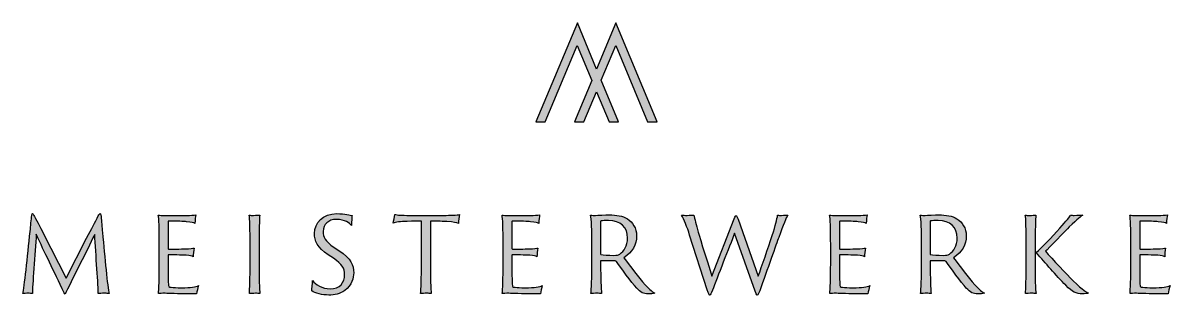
# Model space of a CAD drawing. Extents: x 153 to 607, y 402 to 510.
import ezdxf

# ---------------------------------------------------------------- set-up
doc = ezdxf.new("R2010")
doc.units = 0
doc.header["$MEASUREMENT"] = 0
doc.layers.add('EBENE_1', color=7, linetype='CONTINUOUS')

# ---------------------------------------------------------------- blocks, each defined once
blk = doc.blocks.new('BLOCK_2')
at = {"layer": 'EBENE_1'}
h = blk.add_hatch(color=7, dxfattribs=at)
h.dxf.hatch_style = 2
h.paths.add_polyline_path([(381.67, 487.33), (387.4, 501.02), (399.98, 470.88), (403.78, 470.88), (387.47, 510), (379.8, 491.76), (372.2, 510), (355.75, 470.88), (359.48, 470.88), (372.13, 501.02), (377.86, 487.19), (371.02, 470.88), (374.75, 470.88), (379.73, 482.77), (384.71, 470.88), (388.51, 470.88)])
h = blk.add_hatch(color=7, dxfattribs=at)
h.dxf.hatch_style = 2
edge = h.paths.add_edge_path()
edge.add_spline(control_points=[(153, 402.94), (153.41, 403.02), (154.19, 403.06), (155.18, 403.06), (155.55, 403.06), (156.29, 403.06), (156.74, 402.98), (156.74, 405.53), (157.81, 419.09), (158.26, 426.41), (161.55, 419.18), (165.17, 412.02), (169.28, 403.27), (169.57, 402.61), (169.69, 402.61), (170.02, 403.35), (173.47, 410.63), (177.87, 419.09), (181.36, 426.33), (181.81, 418.64), (182.8, 405.53), (182.76, 402.94), (183.29, 403.02), (184.24, 403.06), (185.27, 403.06), (186.13, 403.06), (186.71, 403.06), (187.03, 402.98), (186.46, 405.37), (185.35, 417.37), (184.44, 427.07), (184.24, 429.29), (184.03, 431.47), (183.87, 433.44), (183.75, 434.43), (183.66, 434.59), (183.5, 434.59), (183.38, 434.59), (183.17, 434.43), (182.76, 433.69), (181.48, 431.14), (180.29, 428.71), (178.11, 424.89), (178.11, 424.89), (170.1, 409.02), (170.1, 409.02), (170.1, 409.02), (161.02, 426.9), (161.02, 426.9), (159.91, 428.92), (157.89, 432.91), (157.32, 433.89), (157.07, 434.26), (156.95, 434.59), (156.78, 434.59), (156.66, 434.59), (156.58, 434.47), (156.49, 433.97), (156.29, 432), (156.08, 429.86), (155.84, 427.52), (154.85, 417.7), (153.45, 405.12), (153, 402.94), (153, 402.94), (153, 402.94), (153, 402.94)], knot_values=[0, 0, 0, 0, 1, 1, 1, 2, 2, 2, 3, 3, 3, 4, 4, 4, 5, 5, 5, 6, 6, 6, 7, 7, 7, 8, 8, 8, 9, 9, 9, 10, 10, 10, 11, 11, 11, 12, 12, 12, 13, 13, 13, 14, 14, 14, 15, 15, 15, 16, 16, 16, 17, 17, 17, 18, 18, 18, 19, 19, 19, 20, 20, 20, 21, 21, 21, 22, 22, 22, 22], degree=3, periodic=1)
edge = h.paths.add_edge_path()
edge.add_spline(control_points=[(206.92, 414.86), (206.92, 409.07), (206.71, 404.42), (206.59, 402.98), (207.04, 403.02), (207.99, 403.06), (209.18, 403.06), (210.74, 403.06), (213.82, 402.82), (219.54, 402.82), (221.1, 402.82), (221.47, 402.86), (221.63, 402.9), (221.8, 403.72), (222.13, 405.2), (222.42, 406.11), (221.26, 405.53), (219.5, 405.24), (215.59, 405.24), (213.82, 405.24), (212.59, 405.37), (211.65, 405.45), (211.28, 405.49), (210.82, 405.57), (210.7, 405.69), (210.5, 405.9), (210.41, 407.05), (210.41, 415.15), (210.41, 415.15), (210.41, 418.11), (210.41, 418.11), (210.41, 418.19), (210.5, 418.27), (210.58, 418.27), (211.32, 418.27), (216.13, 418.19), (217.52, 418.11), (219.09, 417.98), (219.74, 417.82), (220.32, 417.53), (220.28, 418.35), (220.44, 420), (220.65, 420.94), (220.24, 420.82), (219.25, 420.7), (217.11, 420.61), (215.96, 420.57), (211.11, 420.57), (210.58, 420.57), (210.5, 420.57), (210.41, 420.66), (210.41, 420.78), (210.41, 420.78), (210.41, 431.42), (210.41, 431.42), (210.41, 431.55), (210.54, 431.59), (210.58, 431.59), (214.11, 431.59), (216.5, 431.51), (217.73, 431.38), (219.7, 431.22), (220.52, 431.01), (221.02, 430.73), (221.02, 432.08), (221.22, 433.48), (221.35, 434.1), (220.61, 433.93), (218.92, 433.89), (218.06, 433.89), (218.06, 433.89), (208.93, 433.89), (208.93, 433.89), (208.11, 433.89), (207, 433.89), (206.51, 433.97), (206.75, 432.82), (206.92, 428.75), (206.92, 422.1), (206.92, 422.1), (206.92, 414.86), (206.92, 414.86), (206.92, 414.86), (206.92, 414.86), (206.92, 414.86)], knot_values=[0, 0, 0, 0, 1, 1, 1, 2, 2, 2, 3, 3, 3, 4, 4, 4, 5, 5, 5, 6, 6, 6, 7, 7, 7, 8, 8, 8, 9, 9, 9, 10, 10, 10, 11, 11, 11, 12, 12, 12, 13, 13, 13, 14, 14, 14, 15, 15, 15, 16, 16, 16, 17, 17, 17, 18, 18, 18, 19, 19, 19, 20, 20, 20, 21, 21, 21, 22, 22, 22, 23, 23, 23, 24, 24, 24, 25, 25, 25, 26, 26, 26, 27, 27, 27, 28, 28, 28, 28], degree=3, periodic=1)
edge = h.paths.add_edge_path()
edge.add_spline(control_points=[(242.8, 414.86), (242.8, 409.52), (242.67, 404.34), (242.51, 402.94), (242.88, 402.98), (244.07, 403.06), (244.89, 403.06), (245.55, 403.06), (246.33, 403.02), (246.7, 402.98), (246.46, 404.17), (246.33, 409.64), (246.33, 414.86), (246.33, 414.86), (246.33, 422.1), (246.33, 422.1), (246.33, 427.93), (246.5, 432.49), (246.62, 434.01), (246.33, 433.97), (245.3, 433.89), (244.15, 433.89), (243.66, 433.89), (242.8, 433.89), (242.43, 433.93), (242.72, 432.91), (242.8, 427.97), (242.8, 422.14), (242.8, 422.14), (242.8, 414.86), (242.8, 414.86), (242.8, 414.86), (242.8, 414.86), (242.8, 414.86)], knot_values=[0, 0, 0, 0, 1, 1, 1, 2, 2, 2, 3, 3, 3, 4, 4, 4, 5, 5, 5, 6, 6, 6, 7, 7, 7, 8, 8, 8, 9, 9, 9, 10, 10, 10, 11, 11, 11, 11], degree=3, periodic=1)
edge = h.paths.add_edge_path()
edge.add_spline(control_points=[(267.17, 404.05), (268.48, 403.1), (271.36, 402.36), (273.99, 402.36), (276.09, 402.36), (278.39, 402.9), (280.2, 404.13), (283.08, 406.15), (283.77, 409.35), (283.77, 411.12), (283.77, 414.2), (282.83, 416.71), (277.94, 419.96), (277.94, 419.96), (276.05, 421.23), (276.05, 421.23), (272.22, 423.78), (271.69, 425.3), (271.69, 427.56), (271.69, 430.32), (273.83, 432.29), (276.91, 432.29), (280.28, 432.29), (282.09, 430.85), (282.87, 429.91), (282.87, 431.3), (283.08, 433.44), (283.2, 433.85), (282.91, 433.89), (282.13, 434.01), (281.1, 434.18), (280.12, 434.38), (278.76, 434.59), (277.16, 434.59), (271.52, 434.59), (268.28, 431.01), (268.28, 426.74), (268.28, 423.86), (269.39, 421.19), (273.7, 418.31), (273.7, 418.31), (275.72, 416.96), (275.72, 416.96), (279.25, 414.57), (280.16, 412.93), (280.16, 410.38), (280.16, 407.3), (278.35, 404.83), (274.44, 404.83), (271.24, 404.83), (268.61, 406.52), (267.5, 408.08), (267.54, 406.93), (267.29, 404.63), (267.17, 404.05), (267.17, 404.05), (267.17, 404.05), (267.17, 404.05)], knot_values=[0, 0, 0, 0, 1, 1, 1, 2, 2, 2, 3, 3, 3, 4, 4, 4, 5, 5, 5, 6, 6, 6, 7, 7, 7, 8, 8, 8, 9, 9, 9, 10, 10, 10, 11, 11, 11, 12, 12, 12, 13, 13, 13, 14, 14, 14, 15, 15, 15, 16, 16, 16, 17, 17, 17, 18, 18, 18, 19, 19, 19, 19], degree=3, periodic=1)
edge = h.paths.add_edge_path()
edge.add_spline(control_points=[(299.37, 430.85), (300.44, 431.22), (302.17, 431.38), (304.88, 431.51), (307.59, 431.59), (308.66, 431.59), (310.55, 431.59), (310.55, 431.59), (310.55, 414.86), (310.55, 414.86), (310.55, 409.52), (310.43, 404.34), (310.22, 402.94), (310.92, 403.02), (311.79, 403.06), (312.73, 403.06), (313.35, 403.06), (314.01, 403.06), (314.42, 402.98), (314.25, 404.46), (314.09, 409.64), (314.09, 414.86), (314.09, 414.86), (314.09, 431.59), (314.09, 431.59), (317.21, 431.59), (319.14, 431.51), (320.62, 431.42), (323.34, 431.26), (324.49, 431.05), (325.14, 430.64), (325.18, 431.88), (325.35, 433.32), (325.55, 434.22), (324.82, 434.01), (321.81, 433.89), (319.43, 433.89), (319.43, 433.89), (306.07, 433.89), (306.07, 433.89), (302.54, 433.89), (301.02, 434.01), (300.03, 434.26), (299.95, 433.4), (299.58, 431.51), (299.37, 430.85), (299.37, 430.85), (299.37, 430.85), (299.37, 430.85)], knot_values=[0, 0, 0, 0, 1, 1, 1, 2, 2, 2, 3, 3, 3, 4, 4, 4, 5, 5, 5, 6, 6, 6, 7, 7, 7, 8, 8, 8, 9, 9, 9, 10, 10, 10, 11, 11, 11, 12, 12, 12, 13, 13, 13, 14, 14, 14, 15, 15, 15, 16, 16, 16, 16], degree=3, periodic=1)
edge = h.paths.add_edge_path()
edge.add_spline(control_points=[(342.84, 414.86), (342.84, 409.07), (342.64, 404.42), (342.51, 402.98), (342.96, 403.02), (343.91, 403.06), (345.1, 403.06), (346.67, 403.06), (349.75, 402.82), (355.46, 402.82), (357.02, 402.82), (357.39, 402.86), (357.56, 402.9), (357.72, 403.72), (358.05, 405.2), (358.34, 406.11), (357.19, 405.53), (355.42, 405.24), (351.52, 405.24), (349.75, 405.24), (348.51, 405.37), (347.57, 405.45), (347.2, 405.49), (346.75, 405.57), (346.62, 405.69), (346.42, 405.9), (346.34, 407.05), (346.34, 415.15), (346.34, 415.15), (346.34, 418.11), (346.34, 418.11), (346.34, 418.19), (346.42, 418.27), (346.5, 418.27), (347.24, 418.27), (352.05, 418.19), (353.45, 418.11), (355.01, 417.98), (355.67, 417.82), (356.24, 417.53), (356.2, 418.35), (356.37, 420), (356.57, 420.94), (356.16, 420.82), (355.17, 420.7), (353.04, 420.61), (351.89, 420.57), (347.04, 420.57), (346.5, 420.57), (346.42, 420.57), (346.34, 420.66), (346.34, 420.78), (346.34, 420.78), (346.34, 431.42), (346.34, 431.42), (346.34, 431.55), (346.46, 431.59), (346.5, 431.59), (350.04, 431.59), (352.42, 431.51), (353.65, 431.38), (355.63, 431.22), (356.45, 431.01), (356.94, 430.73), (356.94, 432.08), (357.15, 433.48), (357.27, 434.1), (356.53, 433.93), (354.84, 433.89), (353.98, 433.89), (353.98, 433.89), (344.86, 433.89), (344.86, 433.89), (344.03, 433.89), (342.92, 433.89), (342.43, 433.97), (342.68, 432.82), (342.84, 428.75), (342.84, 422.1), (342.84, 422.1), (342.84, 414.86), (342.84, 414.86), (342.84, 414.86), (342.84, 414.86), (342.84, 414.86)], knot_values=[0, 0, 0, 0, 1, 1, 1, 2, 2, 2, 3, 3, 3, 4, 4, 4, 5, 5, 5, 6, 6, 6, 7, 7, 7, 8, 8, 8, 9, 9, 9, 10, 10, 10, 11, 11, 11, 12, 12, 12, 13, 13, 13, 14, 14, 14, 15, 15, 15, 16, 16, 16, 17, 17, 17, 18, 18, 18, 19, 19, 19, 20, 20, 20, 21, 21, 21, 22, 22, 22, 23, 23, 23, 24, 24, 24, 25, 25, 25, 26, 26, 26, 27, 27, 27, 28, 28, 28, 28], degree=3, periodic=1)
edge = h.paths.add_edge_path()
edge.add_spline(control_points=[(377.94, 414.86), (377.94, 409.52), (377.78, 404.34), (377.53, 402.94), (377.98, 403.02), (379.21, 403.06), (379.95, 403.06), (380.65, 403.06), (381.39, 403.06), (381.76, 402.98), (381.56, 404.79), (381.39, 409.23), (381.39, 414.41), (381.39, 414.41), (381.39, 415.68), (381.39, 415.68), (381.39, 415.85), (381.39, 415.93), (381.52, 415.93), (383.32, 415.89), (386.28, 415.85), (387.15, 415.89), (387.35, 415.89), (387.52, 415.81), (387.68, 415.6), (389.57, 413.05), (393.4, 407.38), (395.65, 405.12), (397.34, 403.35), (398.33, 402.82), (400.18, 402.82), (401.16, 402.82), (402.31, 402.86), (402.85, 403.06), (402.07, 403.39), (400.79, 404.46), (399.07, 406.39), (396.23, 409.43), (393.23, 413.59), (390.6, 417.08), (393.93, 419.38), (395.61, 422.26), (395.61, 425.83), (395.61, 428.79), (394.09, 431.22), (391.96, 432.58), (390.19, 433.69), (387.56, 434.06), (384.76, 434.06), (383.32, 434.06), (380.16, 433.89), (379.34, 433.89), (378.72, 433.89), (378.19, 433.89), (377.45, 433.97), (377.86, 432.62), (377.94, 427.97), (377.94, 422.1), (377.94, 422.1), (377.94, 414.86), (377.94, 414.86), (377.94, 414.86), (377.94, 414.86), (377.94, 414.86)], knot_values=[0, 0, 0, 0, 1, 1, 1, 2, 2, 2, 3, 3, 3, 4, 4, 4, 5, 5, 5, 6, 6, 6, 7, 7, 7, 8, 8, 8, 9, 9, 9, 10, 10, 10, 11, 11, 11, 12, 12, 12, 13, 13, 13, 14, 14, 14, 15, 15, 15, 16, 16, 16, 17, 17, 17, 18, 18, 18, 19, 19, 19, 20, 20, 20, 21, 21, 21, 21], degree=3, periodic=1)
edge = h.paths.add_edge_path()
edge.add_spline(control_points=[(381.39, 431.42), (381.39, 431.59), (381.39, 431.67), (381.56, 431.71), (382.13, 431.84), (383.28, 431.88), (384.56, 431.88), (389.28, 431.88), (392.08, 429.21), (392.08, 424.85), (392.08, 421.89), (390.6, 419.75), (388.96, 418.56), (388.42, 418.19), (387.76, 418.07), (386.57, 418.07), (384.39, 418.07), (382.34, 418.19), (381.52, 418.35), (381.43, 418.4), (381.39, 418.48), (381.39, 418.72), (381.39, 418.72), (381.39, 431.42), (381.39, 431.42), (381.39, 431.42), (381.39, 431.42), (381.39, 431.42)], knot_values=[0, 0, 0, 0, 1, 1, 1, 2, 2, 2, 3, 3, 3, 4, 4, 4, 5, 5, 5, 6, 6, 6, 7, 7, 7, 8, 8, 8, 9, 9, 9, 9], degree=3, periodic=1)
edge = h.paths.add_edge_path()
edge.add_spline(control_points=[(413.42, 433.97), (414.37, 432.45), (415.6, 429.16), (416.59, 426.12), (416.59, 426.12), (423.54, 404.42), (423.54, 404.42), (424.07, 402.86), (424.23, 402.36), (424.48, 402.36), (424.77, 402.36), (425.02, 402.98), (425.59, 404.26), (427.48, 409.07), (432.25, 421.6), (434.39, 426.82), (434.39, 426.82), (442.44, 403.89), (442.44, 403.89), (442.81, 403.02), (443.1, 402.36), (443.35, 402.36), (443.55, 402.36), (443.8, 402.82), (444.29, 404.09), (447.21, 412.23), (450.95, 422.83), (451.81, 425.18), (453.62, 430.36), (454.77, 432.82), (455.35, 434.01), (454.82, 433.97), (453.99, 433.89), (452.88, 433.89), (452.43, 433.89), (451.77, 433.89), (451.36, 433.97), (451.16, 432.37), (450.54, 429.99), (449.23, 425.88), (447.66, 420.9), (445.07, 413.83), (443.72, 409.85), (443.72, 409.85), (435.74, 432.41), (435.74, 432.41), (435.41, 433.19), (435.13, 433.81), (434.96, 433.81), (434.8, 433.81), (434.67, 433.52), (434.22, 432.58), (434.22, 432.58), (425.39, 409.8), (425.39, 409.8), (424.52, 412.44), (420.58, 425.1), (420, 427.27), (419.18, 430.11), (418.52, 432.66), (418.27, 434.01), (417.86, 433.97), (416.75, 433.89), (415.64, 433.89), (414.74, 433.89), (413.88, 433.93), (413.42, 433.97), (413.42, 433.97), (413.42, 433.97), (413.42, 433.97)], knot_values=[0, 0, 0, 0, 1, 1, 1, 2, 2, 2, 3, 3, 3, 4, 4, 4, 5, 5, 5, 6, 6, 6, 7, 7, 7, 8, 8, 8, 9, 9, 9, 10, 10, 10, 11, 11, 11, 12, 12, 12, 13, 13, 13, 14, 14, 14, 15, 15, 15, 16, 16, 16, 17, 17, 17, 18, 18, 18, 19, 19, 19, 20, 20, 20, 21, 21, 21, 22, 22, 22, 23, 23, 23, 23], degree=3, periodic=1)
edge = h.paths.add_edge_path()
edge.add_spline(control_points=[(472.35, 414.86), (472.35, 409.07), (472.14, 404.42), (472.02, 402.98), (472.47, 403.02), (473.41, 403.06), (474.6, 403.06), (476.17, 403.06), (479.25, 402.82), (484.96, 402.82), (486.53, 402.82), (486.9, 402.86), (487.06, 402.9), (487.22, 403.72), (487.55, 405.2), (487.84, 406.11), (486.69, 405.53), (484.92, 405.24), (481.02, 405.24), (479.25, 405.24), (478.02, 405.37), (477.07, 405.45), (476.7, 405.49), (476.25, 405.57), (476.13, 405.69), (475.92, 405.9), (475.84, 407.05), (475.84, 415.15), (475.84, 415.15), (475.84, 418.11), (475.84, 418.11), (475.84, 418.19), (475.92, 418.27), (476, 418.27), (476.74, 418.27), (481.55, 418.19), (482.95, 418.11), (484.51, 417.98), (485.17, 417.82), (485.74, 417.53), (485.7, 418.35), (485.87, 420), (486.07, 420.94), (485.66, 420.82), (484.68, 420.7), (482.54, 420.61), (481.39, 420.57), (476.54, 420.57), (476, 420.57), (475.92, 420.57), (475.84, 420.66), (475.84, 420.78), (475.84, 420.78), (475.84, 431.42), (475.84, 431.42), (475.84, 431.55), (475.96, 431.59), (476, 431.59), (479.54, 431.59), (481.92, 431.51), (483.16, 431.38), (485.13, 431.22), (485.95, 431.01), (486.44, 430.73), (486.44, 432.08), (486.65, 433.48), (486.77, 434.1), (486.03, 433.93), (484.35, 433.89), (483.48, 433.89), (483.48, 433.89), (474.36, 433.89), (474.36, 433.89), (473.54, 433.89), (472.43, 433.89), (471.93, 433.97), (472.18, 432.82), (472.35, 428.75), (472.35, 422.1), (472.35, 422.1), (472.35, 414.86), (472.35, 414.86), (472.35, 414.86), (472.35, 414.86), (472.35, 414.86)], knot_values=[0, 0, 0, 0, 1, 1, 1, 2, 2, 2, 3, 3, 3, 4, 4, 4, 5, 5, 5, 6, 6, 6, 7, 7, 7, 8, 8, 8, 9, 9, 9, 10, 10, 10, 11, 11, 11, 12, 12, 12, 13, 13, 13, 14, 14, 14, 15, 15, 15, 16, 16, 16, 17, 17, 17, 18, 18, 18, 19, 19, 19, 20, 20, 20, 21, 21, 21, 22, 22, 22, 23, 23, 23, 24, 24, 24, 25, 25, 25, 26, 26, 26, 27, 27, 27, 28, 28, 28, 28], degree=3, periodic=1)
edge = h.paths.add_edge_path()
edge.add_spline(control_points=[(508.27, 414.86), (508.27, 409.52), (508.1, 404.34), (507.85, 402.94), (508.31, 403.02), (509.54, 403.06), (510.28, 403.06), (510.98, 403.06), (511.72, 403.06), (512.09, 402.98), (511.88, 404.79), (511.72, 409.23), (511.72, 414.41), (511.72, 414.41), (511.72, 415.68), (511.72, 415.68), (511.72, 415.85), (511.72, 415.93), (511.84, 415.93), (513.65, 415.89), (516.61, 415.85), (517.47, 415.89), (517.68, 415.89), (517.84, 415.81), (518.01, 415.6), (519.9, 413.05), (523.72, 407.38), (525.98, 405.12), (527.66, 403.35), (528.65, 402.82), (530.5, 402.82), (531.49, 402.82), (532.64, 402.86), (533.17, 403.06), (532.39, 403.39), (531.12, 404.46), (529.39, 406.39), (526.56, 409.43), (523.55, 413.59), (520.92, 417.08), (524.25, 419.38), (525.94, 422.26), (525.94, 425.83), (525.94, 428.79), (524.42, 431.22), (522.28, 432.58), (520.51, 433.69), (517.88, 434.06), (515.09, 434.06), (513.65, 434.06), (510.48, 433.89), (509.66, 433.89), (509.05, 433.89), (508.51, 433.89), (507.77, 433.97), (508.18, 432.62), (508.27, 427.97), (508.27, 422.1), (508.27, 422.1), (508.27, 414.86), (508.27, 414.86), (508.27, 414.86), (508.27, 414.86), (508.27, 414.86)], knot_values=[0, 0, 0, 0, 1, 1, 1, 2, 2, 2, 3, 3, 3, 4, 4, 4, 5, 5, 5, 6, 6, 6, 7, 7, 7, 8, 8, 8, 9, 9, 9, 10, 10, 10, 11, 11, 11, 12, 12, 12, 13, 13, 13, 14, 14, 14, 15, 15, 15, 16, 16, 16, 17, 17, 17, 18, 18, 18, 19, 19, 19, 20, 20, 20, 21, 21, 21, 21], degree=3, periodic=1)
edge = h.paths.add_edge_path()
edge.add_spline(control_points=[(511.72, 431.42), (511.72, 431.59), (511.72, 431.67), (511.88, 431.71), (512.46, 431.84), (513.61, 431.88), (514.88, 431.88), (519.61, 431.88), (522.4, 429.21), (522.4, 424.85), (522.4, 421.89), (520.92, 419.75), (519.28, 418.56), (518.75, 418.19), (518.09, 418.07), (516.9, 418.07), (514.72, 418.07), (512.66, 418.19), (511.84, 418.35), (511.76, 418.4), (511.72, 418.48), (511.72, 418.72), (511.72, 418.72), (511.72, 431.42), (511.72, 431.42), (511.72, 431.42), (511.72, 431.42), (511.72, 431.42)], knot_values=[0, 0, 0, 0, 1, 1, 1, 2, 2, 2, 3, 3, 3, 4, 4, 4, 5, 5, 5, 6, 6, 6, 7, 7, 7, 8, 8, 8, 9, 9, 9, 9], degree=3, periodic=1)
edge = h.paths.add_edge_path()
edge.add_spline(control_points=[(565.34, 406.23), (567.93, 403.43), (569.45, 402.86), (571.95, 402.86), (572.69, 402.86), (574.05, 402.98), (574.34, 403.19), (573.6, 403.43), (572.2, 404.17), (568.26, 408.04), (565.83, 410.46), (559.83, 416.67), (557.28, 419.67), (558.14, 420.66), (565.46, 427.97), (566.69, 429.29), (569.98, 432.49), (571.46, 433.52), (572.08, 434.01), (571.42, 433.97), (570.15, 433.89), (568.67, 433.89), (568.05, 433.89), (567.64, 433.93), (567.23, 433.97), (567.02, 433.52), (565.5, 431.59), (562.95, 428.84), (559.75, 425.18), (555.47, 420.86), (553.74, 419.34), (553.66, 419.26), (553.66, 419.09), (553.7, 419.01), (557.32, 414.98), (561.31, 410.26), (565.34, 406.23), (565.34, 406.23), (565.34, 406.23), (565.34, 406.23)], knot_values=[0, 0, 0, 0, 1, 1, 1, 2, 2, 2, 3, 3, 3, 4, 4, 4, 5, 5, 5, 6, 6, 6, 7, 7, 7, 8, 8, 8, 9, 9, 9, 10, 10, 10, 11, 11, 11, 12, 12, 12, 13, 13, 13, 13], degree=3, periodic=1)
edge = h.paths.add_edge_path()
edge.add_spline(control_points=[(549.64, 414.86), (549.64, 409.52), (549.51, 404.34), (549.35, 402.94), (549.76, 403.02), (551.12, 403.06), (551.94, 403.06), (552.51, 403.06), (553.17, 403.02), (553.54, 402.98), (553.29, 404.17), (553.17, 409.64), (553.17, 414.86), (553.17, 414.86), (553.17, 422.1), (553.17, 422.1), (553.17, 427.93), (553.33, 432.49), (553.46, 434.01), (553.01, 433.93), (552.06, 433.89), (550.99, 433.89), (550.5, 433.89), (549.64, 433.89), (549.27, 433.97), (549.55, 432.91), (549.64, 427.97), (549.64, 422.14), (549.64, 422.14), (549.64, 414.86), (549.64, 414.86), (549.64, 414.86), (549.64, 414.86), (549.64, 414.86)], knot_values=[0, 0, 0, 0, 1, 1, 1, 2, 2, 2, 3, 3, 3, 4, 4, 4, 5, 5, 5, 6, 6, 6, 7, 7, 7, 8, 8, 8, 9, 9, 9, 10, 10, 10, 11, 11, 11, 11], degree=3, periodic=1)
edge = h.paths.add_edge_path()
edge.add_spline(control_points=[(591.03, 414.86), (591.03, 409.07), (590.83, 404.42), (590.71, 402.98), (591.16, 403.02), (592.1, 403.06), (593.29, 403.06), (594.86, 403.06), (597.94, 402.82), (603.65, 402.82), (605.21, 402.82), (605.58, 402.86), (605.75, 402.9), (605.91, 403.72), (606.24, 405.2), (606.53, 406.11), (605.38, 405.53), (603.61, 405.24), (599.71, 405.24), (597.94, 405.24), (596.71, 405.37), (595.76, 405.45), (595.39, 405.49), (594.94, 405.57), (594.82, 405.69), (594.61, 405.9), (594.53, 407.05), (594.53, 415.15), (594.53, 415.15), (594.53, 418.11), (594.53, 418.11), (594.53, 418.19), (594.61, 418.27), (594.69, 418.27), (595.43, 418.27), (600.24, 418.19), (601.64, 418.11), (603.2, 417.98), (603.86, 417.82), (604.43, 417.53), (604.39, 418.35), (604.56, 420), (604.76, 420.94), (604.35, 420.82), (603.36, 420.7), (601.23, 420.61), (600.08, 420.57), (595.23, 420.57), (594.69, 420.57), (594.61, 420.57), (594.53, 420.66), (594.53, 420.78), (594.53, 420.78), (594.53, 431.42), (594.53, 431.42), (594.53, 431.55), (594.65, 431.59), (594.69, 431.59), (598.23, 431.59), (600.61, 431.51), (601.84, 431.38), (603.82, 431.22), (604.64, 431.01), (605.13, 430.73), (605.13, 432.08), (605.34, 433.48), (605.46, 434.1), (604.72, 433.93), (603.04, 433.89), (602.17, 433.89), (602.17, 433.89), (593.05, 433.89), (593.05, 433.89), (592.23, 433.89), (591.12, 433.89), (590.62, 433.97), (590.87, 432.82), (591.03, 428.75), (591.03, 422.1), (591.03, 422.1), (591.03, 414.86), (591.03, 414.86), (591.03, 414.86), (591.03, 414.86), (591.03, 414.86)], knot_values=[0, 0, 0, 0, 1, 1, 1, 2, 2, 2, 3, 3, 3, 4, 4, 4, 5, 5, 5, 6, 6, 6, 7, 7, 7, 8, 8, 8, 9, 9, 9, 10, 10, 10, 11, 11, 11, 12, 12, 12, 13, 13, 13, 14, 14, 14, 15, 15, 15, 16, 16, 16, 17, 17, 17, 18, 18, 18, 19, 19, 19, 20, 20, 20, 21, 21, 21, 22, 22, 22, 23, 23, 23, 24, 24, 24, 25, 25, 25, 26, 26, 26, 27, 27, 27, 28, 28, 28, 28], degree=3, periodic=1)
blk.add_lwpolyline([(381.67, 487.33), (387.4, 501.02), (399.98, 470.88), (403.78, 470.88), (387.47, 510), (379.8, 491.76), (372.2, 510), (355.75, 470.88), (359.48, 470.88), (372.13, 501.02), (377.86, 487.19), (371.02, 470.88), (374.75, 470.88), (379.73, 482.77), (384.71, 470.88), (388.51, 470.88), (381.67, 487.33), (381.67, 487.33)], dxfattribs=at)
for points, knots in [([(153, 402.94), (153.41, 403.02), (154.19, 403.06), (155.18, 403.06), (155.55, 403.06), (156.29, 403.06), (156.74, 402.98), (156.74, 405.53), (157.81, 419.09), (158.26, 426.41), (161.55, 419.18), (165.17, 412.02), (169.28, 403.27), (169.57, 402.61), (169.69, 402.61), (170.02, 403.35), (173.47, 410.63), (177.87, 419.09), (181.36, 426.33), (181.81, 418.64), (182.8, 405.53), (182.76, 402.94), (183.29, 403.02), (184.24, 403.06), (185.27, 403.06), (186.13, 403.06), (186.71, 403.06), (187.03, 402.98), (186.46, 405.37), (185.35, 417.37), (184.44, 427.07), (184.24, 429.29), (184.03, 431.47), (183.87, 433.44), (183.75, 434.43), (183.66, 434.59), (183.5, 434.59), (183.38, 434.59), (183.17, 434.43), (182.76, 433.69), (181.48, 431.14), (180.29, 428.71), (178.11, 424.89), (178.11, 424.89), (170.1, 409.02), (170.1, 409.02), (170.1, 409.02), (161.02, 426.9), (161.02, 426.9), (159.91, 428.92), (157.89, 432.91), (157.32, 433.89), (157.07, 434.26), (156.95, 434.59), (156.78, 434.59), (156.66, 434.59), (156.58, 434.47), (156.49, 433.97), (156.29, 432), (156.08, 429.86), (155.84, 427.52), (154.85, 417.7), (153.45, 405.12), (153, 402.94), (153, 402.94), (153, 402.94), (153, 402.94)], [0, 0, 0, 0, 1, 1, 1, 2, 2, 2, 3, 3, 3, 4, 4, 4, 5, 5, 5, 6, 6, 6, 7, 7, 7, 8, 8, 8, 9, 9, 9, 10, 10, 10, 11, 11, 11, 12, 12, 12, 13, 13, 13, 14, 14, 14, 15, 15, 15, 16, 16, 16, 17, 17, 17, 18, 18, 18, 19, 19, 19, 20, 20, 20, 21, 21, 21, 22, 22, 22, 22]), ([(206.92, 414.86), (206.92, 409.07), (206.71, 404.42), (206.59, 402.98), (207.04, 403.02), (207.99, 403.06), (209.18, 403.06), (210.74, 403.06), (213.82, 402.82), (219.54, 402.82), (221.1, 402.82), (221.47, 402.86), (221.63, 402.9), (221.8, 403.72), (222.13, 405.2), (222.42, 406.11), (221.26, 405.53), (219.5, 405.24), (215.59, 405.24), (213.82, 405.24), (212.59, 405.37), (211.65, 405.45), (211.28, 405.49), (210.82, 405.57), (210.7, 405.69), (210.5, 405.9), (210.41, 407.05), (210.41, 415.15), (210.41, 415.15), (210.41, 418.11), (210.41, 418.11), (210.41, 418.19), (210.5, 418.27), (210.58, 418.27), (211.32, 418.27), (216.13, 418.19), (217.52, 418.11), (219.09, 417.98), (219.74, 417.82), (220.32, 417.53), (220.28, 418.35), (220.44, 420), (220.65, 420.94), (220.24, 420.82), (219.25, 420.7), (217.11, 420.61), (215.96, 420.57), (211.11, 420.57), (210.58, 420.57), (210.5, 420.57), (210.41, 420.66), (210.41, 420.78), (210.41, 420.78), (210.41, 431.42), (210.41, 431.42), (210.41, 431.55), (210.54, 431.59), (210.58, 431.59), (214.11, 431.59), (216.5, 431.51), (217.73, 431.38), (219.7, 431.22), (220.52, 431.01), (221.02, 430.73), (221.02, 432.08), (221.22, 433.48), (221.35, 434.1), (220.61, 433.93), (218.92, 433.89), (218.06, 433.89), (218.06, 433.89), (208.93, 433.89), (208.93, 433.89), (208.11, 433.89), (207, 433.89), (206.51, 433.97), (206.75, 432.82), (206.92, 428.75), (206.92, 422.1), (206.92, 422.1), (206.92, 414.86), (206.92, 414.86), (206.92, 414.86), (206.92, 414.86), (206.92, 414.86)], [0, 0, 0, 0, 1, 1, 1, 2, 2, 2, 3, 3, 3, 4, 4, 4, 5, 5, 5, 6, 6, 6, 7, 7, 7, 8, 8, 8, 9, 9, 9, 10, 10, 10, 11, 11, 11, 12, 12, 12, 13, 13, 13, 14, 14, 14, 15, 15, 15, 16, 16, 16, 17, 17, 17, 18, 18, 18, 19, 19, 19, 20, 20, 20, 21, 21, 21, 22, 22, 22, 23, 23, 23, 24, 24, 24, 25, 25, 25, 26, 26, 26, 27, 27, 27, 28, 28, 28, 28]), ([(242.8, 414.86), (242.8, 409.52), (242.67, 404.34), (242.51, 402.94), (242.88, 402.98), (244.07, 403.06), (244.89, 403.06), (245.55, 403.06), (246.33, 403.02), (246.7, 402.98), (246.46, 404.17), (246.33, 409.64), (246.33, 414.86), (246.33, 414.86), (246.33, 422.1), (246.33, 422.1), (246.33, 427.93), (246.5, 432.49), (246.62, 434.01), (246.33, 433.97), (245.3, 433.89), (244.15, 433.89), (243.66, 433.89), (242.8, 433.89), (242.43, 433.93), (242.72, 432.91), (242.8, 427.97), (242.8, 422.14), (242.8, 422.14), (242.8, 414.86), (242.8, 414.86), (242.8, 414.86), (242.8, 414.86), (242.8, 414.86)], [0, 0, 0, 0, 1, 1, 1, 2, 2, 2, 3, 3, 3, 4, 4, 4, 5, 5, 5, 6, 6, 6, 7, 7, 7, 8, 8, 8, 9, 9, 9, 10, 10, 10, 11, 11, 11, 11]), ([(267.17, 404.05), (268.48, 403.1), (271.36, 402.36), (273.99, 402.36), (276.09, 402.36), (278.39, 402.9), (280.2, 404.13), (283.08, 406.15), (283.77, 409.35), (283.77, 411.12), (283.77, 414.2), (282.83, 416.71), (277.94, 419.96), (277.94, 419.96), (276.05, 421.23), (276.05, 421.23), (272.22, 423.78), (271.69, 425.3), (271.69, 427.56), (271.69, 430.32), (273.83, 432.29), (276.91, 432.29), (280.28, 432.29), (282.09, 430.85), (282.87, 429.91), (282.87, 431.3), (283.08, 433.44), (283.2, 433.85), (282.91, 433.89), (282.13, 434.01), (281.1, 434.18), (280.12, 434.38), (278.76, 434.59), (277.16, 434.59), (271.52, 434.59), (268.28, 431.01), (268.28, 426.74), (268.28, 423.86), (269.39, 421.19), (273.7, 418.31), (273.7, 418.31), (275.72, 416.96), (275.72, 416.96), (279.25, 414.57), (280.16, 412.93), (280.16, 410.38), (280.16, 407.3), (278.35, 404.83), (274.44, 404.83), (271.24, 404.83), (268.61, 406.52), (267.5, 408.08), (267.54, 406.93), (267.29, 404.63), (267.17, 404.05), (267.17, 404.05), (267.17, 404.05), (267.17, 404.05)], [0, 0, 0, 0, 1, 1, 1, 2, 2, 2, 3, 3, 3, 4, 4, 4, 5, 5, 5, 6, 6, 6, 7, 7, 7, 8, 8, 8, 9, 9, 9, 10, 10, 10, 11, 11, 11, 12, 12, 12, 13, 13, 13, 14, 14, 14, 15, 15, 15, 16, 16, 16, 17, 17, 17, 18, 18, 18, 19, 19, 19, 19]), ([(299.37, 430.85), (300.44, 431.22), (302.17, 431.38), (304.88, 431.51), (307.59, 431.59), (308.66, 431.59), (310.55, 431.59), (310.55, 431.59), (310.55, 414.86), (310.55, 414.86), (310.55, 409.52), (310.43, 404.34), (310.22, 402.94), (310.92, 403.02), (311.79, 403.06), (312.73, 403.06), (313.35, 403.06), (314.01, 403.06), (314.42, 402.98), (314.25, 404.46), (314.09, 409.64), (314.09, 414.86), (314.09, 414.86), (314.09, 431.59), (314.09, 431.59), (317.21, 431.59), (319.14, 431.51), (320.62, 431.42), (323.34, 431.26), (324.49, 431.05), (325.14, 430.64), (325.18, 431.88), (325.35, 433.32), (325.55, 434.22), (324.82, 434.01), (321.81, 433.89), (319.43, 433.89), (319.43, 433.89), (306.07, 433.89), (306.07, 433.89), (302.54, 433.89), (301.02, 434.01), (300.03, 434.26), (299.95, 433.4), (299.58, 431.51), (299.37, 430.85), (299.37, 430.85), (299.37, 430.85), (299.37, 430.85)], [0, 0, 0, 0, 1, 1, 1, 2, 2, 2, 3, 3, 3, 4, 4, 4, 5, 5, 5, 6, 6, 6, 7, 7, 7, 8, 8, 8, 9, 9, 9, 10, 10, 10, 11, 11, 11, 12, 12, 12, 13, 13, 13, 14, 14, 14, 15, 15, 15, 16, 16, 16, 16]), ([(342.84, 414.86), (342.84, 409.07), (342.64, 404.42), (342.51, 402.98), (342.96, 403.02), (343.91, 403.06), (345.1, 403.06), (346.67, 403.06), (349.75, 402.82), (355.46, 402.82), (357.02, 402.82), (357.39, 402.86), (357.56, 402.9), (357.72, 403.72), (358.05, 405.2), (358.34, 406.11), (357.19, 405.53), (355.42, 405.24), (351.52, 405.24), (349.75, 405.24), (348.51, 405.37), (347.57, 405.45), (347.2, 405.49), (346.75, 405.57), (346.62, 405.69), (346.42, 405.9), (346.34, 407.05), (346.34, 415.15), (346.34, 415.15), (346.34, 418.11), (346.34, 418.11), (346.34, 418.19), (346.42, 418.27), (346.5, 418.27), (347.24, 418.27), (352.05, 418.19), (353.45, 418.11), (355.01, 417.98), (355.67, 417.82), (356.24, 417.53), (356.2, 418.35), (356.37, 420), (356.57, 420.94), (356.16, 420.82), (355.17, 420.7), (353.04, 420.61), (351.89, 420.57), (347.04, 420.57), (346.5, 420.57), (346.42, 420.57), (346.34, 420.66), (346.34, 420.78), (346.34, 420.78), (346.34, 431.42), (346.34, 431.42), (346.34, 431.55), (346.46, 431.59), (346.5, 431.59), (350.04, 431.59), (352.42, 431.51), (353.65, 431.38), (355.63, 431.22), (356.45, 431.01), (356.94, 430.73), (356.94, 432.08), (357.15, 433.48), (357.27, 434.1), (356.53, 433.93), (354.84, 433.89), (353.98, 433.89), (353.98, 433.89), (344.86, 433.89), (344.86, 433.89), (344.03, 433.89), (342.92, 433.89), (342.43, 433.97), (342.68, 432.82), (342.84, 428.75), (342.84, 422.1), (342.84, 422.1), (342.84, 414.86), (342.84, 414.86), (342.84, 414.86), (342.84, 414.86), (342.84, 414.86)], [0, 0, 0, 0, 1, 1, 1, 2, 2, 2, 3, 3, 3, 4, 4, 4, 5, 5, 5, 6, 6, 6, 7, 7, 7, 8, 8, 8, 9, 9, 9, 10, 10, 10, 11, 11, 11, 12, 12, 12, 13, 13, 13, 14, 14, 14, 15, 15, 15, 16, 16, 16, 17, 17, 17, 18, 18, 18, 19, 19, 19, 20, 20, 20, 21, 21, 21, 22, 22, 22, 23, 23, 23, 24, 24, 24, 25, 25, 25, 26, 26, 26, 27, 27, 27, 28, 28, 28, 28]), ([(377.94, 414.86), (377.94, 409.52), (377.78, 404.34), (377.53, 402.94), (377.98, 403.02), (379.21, 403.06), (379.95, 403.06), (380.65, 403.06), (381.39, 403.06), (381.76, 402.98), (381.56, 404.79), (381.39, 409.23), (381.39, 414.41), (381.39, 414.41), (381.39, 415.68), (381.39, 415.68), (381.39, 415.85), (381.39, 415.93), (381.52, 415.93), (383.32, 415.89), (386.28, 415.85), (387.15, 415.89), (387.35, 415.89), (387.52, 415.81), (387.68, 415.6), (389.57, 413.05), (393.4, 407.38), (395.65, 405.12), (397.34, 403.35), (398.33, 402.82), (400.18, 402.82), (401.16, 402.82), (402.31, 402.86), (402.85, 403.06), (402.07, 403.39), (400.79, 404.46), (399.07, 406.39), (396.23, 409.43), (393.23, 413.59), (390.6, 417.08), (393.93, 419.38), (395.61, 422.26), (395.61, 425.83), (395.61, 428.79), (394.09, 431.22), (391.96, 432.58), (390.19, 433.69), (387.56, 434.06), (384.76, 434.06), (383.32, 434.06), (380.16, 433.89), (379.34, 433.89), (378.72, 433.89), (378.19, 433.89), (377.45, 433.97), (377.86, 432.62), (377.94, 427.97), (377.94, 422.1), (377.94, 422.1), (377.94, 414.86), (377.94, 414.86), (377.94, 414.86), (377.94, 414.86), (377.94, 414.86)], [0, 0, 0, 0, 1, 1, 1, 2, 2, 2, 3, 3, 3, 4, 4, 4, 5, 5, 5, 6, 6, 6, 7, 7, 7, 8, 8, 8, 9, 9, 9, 10, 10, 10, 11, 11, 11, 12, 12, 12, 13, 13, 13, 14, 14, 14, 15, 15, 15, 16, 16, 16, 17, 17, 17, 18, 18, 18, 19, 19, 19, 20, 20, 20, 21, 21, 21, 21]), ([(381.39, 431.42), (381.39, 431.59), (381.39, 431.67), (381.56, 431.71), (382.13, 431.84), (383.28, 431.88), (384.56, 431.88), (389.28, 431.88), (392.08, 429.21), (392.08, 424.85), (392.08, 421.89), (390.6, 419.75), (388.96, 418.56), (388.42, 418.19), (387.76, 418.07), (386.57, 418.07), (384.39, 418.07), (382.34, 418.19), (381.52, 418.35), (381.43, 418.4), (381.39, 418.48), (381.39, 418.72), (381.39, 418.72), (381.39, 431.42), (381.39, 431.42), (381.39, 431.42), (381.39, 431.42), (381.39, 431.42)], [0, 0, 0, 0, 1, 1, 1, 2, 2, 2, 3, 3, 3, 4, 4, 4, 5, 5, 5, 6, 6, 6, 7, 7, 7, 8, 8, 8, 9, 9, 9, 9]), ([(413.42, 433.97), (414.37, 432.45), (415.6, 429.16), (416.59, 426.12), (416.59, 426.12), (423.54, 404.42), (423.54, 404.42), (424.07, 402.86), (424.23, 402.36), (424.48, 402.36), (424.77, 402.36), (425.02, 402.98), (425.59, 404.26), (427.48, 409.07), (432.25, 421.6), (434.39, 426.82), (434.39, 426.82), (442.44, 403.89), (442.44, 403.89), (442.81, 403.02), (443.1, 402.36), (443.35, 402.36), (443.55, 402.36), (443.8, 402.82), (444.29, 404.09), (447.21, 412.23), (450.95, 422.83), (451.81, 425.18), (453.62, 430.36), (454.77, 432.82), (455.35, 434.01), (454.82, 433.97), (453.99, 433.89), (452.88, 433.89), (452.43, 433.89), (451.77, 433.89), (451.36, 433.97), (451.16, 432.37), (450.54, 429.99), (449.23, 425.88), (447.66, 420.9), (445.07, 413.83), (443.72, 409.85), (443.72, 409.85), (435.74, 432.41), (435.74, 432.41), (435.41, 433.19), (435.13, 433.81), (434.96, 433.81), (434.8, 433.81), (434.67, 433.52), (434.22, 432.58), (434.22, 432.58), (425.39, 409.8), (425.39, 409.8), (424.52, 412.44), (420.58, 425.1), (420, 427.27), (419.18, 430.11), (418.52, 432.66), (418.27, 434.01), (417.86, 433.97), (416.75, 433.89), (415.64, 433.89), (414.74, 433.89), (413.88, 433.93), (413.42, 433.97), (413.42, 433.97), (413.42, 433.97), (413.42, 433.97)], [0, 0, 0, 0, 1, 1, 1, 2, 2, 2, 3, 3, 3, 4, 4, 4, 5, 5, 5, 6, 6, 6, 7, 7, 7, 8, 8, 8, 9, 9, 9, 10, 10, 10, 11, 11, 11, 12, 12, 12, 13, 13, 13, 14, 14, 14, 15, 15, 15, 16, 16, 16, 17, 17, 17, 18, 18, 18, 19, 19, 19, 20, 20, 20, 21, 21, 21, 22, 22, 22, 23, 23, 23, 23]), ([(472.35, 414.86), (472.35, 409.07), (472.14, 404.42), (472.02, 402.98), (472.47, 403.02), (473.41, 403.06), (474.6, 403.06), (476.17, 403.06), (479.25, 402.82), (484.96, 402.82), (486.53, 402.82), (486.9, 402.86), (487.06, 402.9), (487.22, 403.72), (487.55, 405.2), (487.84, 406.11), (486.69, 405.53), (484.92, 405.24), (481.02, 405.24), (479.25, 405.24), (478.02, 405.37), (477.07, 405.45), (476.7, 405.49), (476.25, 405.57), (476.13, 405.69), (475.92, 405.9), (475.84, 407.05), (475.84, 415.15), (475.84, 415.15), (475.84, 418.11), (475.84, 418.11), (475.84, 418.19), (475.92, 418.27), (476, 418.27), (476.74, 418.27), (481.55, 418.19), (482.95, 418.11), (484.51, 417.98), (485.17, 417.82), (485.74, 417.53), (485.7, 418.35), (485.87, 420), (486.07, 420.94), (485.66, 420.82), (484.68, 420.7), (482.54, 420.61), (481.39, 420.57), (476.54, 420.57), (476, 420.57), (475.92, 420.57), (475.84, 420.66), (475.84, 420.78), (475.84, 420.78), (475.84, 431.42), (475.84, 431.42), (475.84, 431.55), (475.96, 431.59), (476, 431.59), (479.54, 431.59), (481.92, 431.51), (483.16, 431.38), (485.13, 431.22), (485.95, 431.01), (486.44, 430.73), (486.44, 432.08), (486.65, 433.48), (486.77, 434.1), (486.03, 433.93), (484.35, 433.89), (483.48, 433.89), (483.48, 433.89), (474.36, 433.89), (474.36, 433.89), (473.54, 433.89), (472.43, 433.89), (471.93, 433.97), (472.18, 432.82), (472.35, 428.75), (472.35, 422.1), (472.35, 422.1), (472.35, 414.86), (472.35, 414.86), (472.35, 414.86), (472.35, 414.86), (472.35, 414.86)], [0, 0, 0, 0, 1, 1, 1, 2, 2, 2, 3, 3, 3, 4, 4, 4, 5, 5, 5, 6, 6, 6, 7, 7, 7, 8, 8, 8, 9, 9, 9, 10, 10, 10, 11, 11, 11, 12, 12, 12, 13, 13, 13, 14, 14, 14, 15, 15, 15, 16, 16, 16, 17, 17, 17, 18, 18, 18, 19, 19, 19, 20, 20, 20, 21, 21, 21, 22, 22, 22, 23, 23, 23, 24, 24, 24, 25, 25, 25, 26, 26, 26, 27, 27, 27, 28, 28, 28, 28]), ([(508.27, 414.86), (508.27, 409.52), (508.1, 404.34), (507.85, 402.94), (508.31, 403.02), (509.54, 403.06), (510.28, 403.06), (510.98, 403.06), (511.72, 403.06), (512.09, 402.98), (511.88, 404.79), (511.72, 409.23), (511.72, 414.41), (511.72, 414.41), (511.72, 415.68), (511.72, 415.68), (511.72, 415.85), (511.72, 415.93), (511.84, 415.93), (513.65, 415.89), (516.61, 415.85), (517.47, 415.89), (517.68, 415.89), (517.84, 415.81), (518.01, 415.6), (519.9, 413.05), (523.72, 407.38), (525.98, 405.12), (527.66, 403.35), (528.65, 402.82), (530.5, 402.82), (531.49, 402.82), (532.64, 402.86), (533.17, 403.06), (532.39, 403.39), (531.12, 404.46), (529.39, 406.39), (526.56, 409.43), (523.55, 413.59), (520.92, 417.08), (524.25, 419.38), (525.94, 422.26), (525.94, 425.83), (525.94, 428.79), (524.42, 431.22), (522.28, 432.58), (520.51, 433.69), (517.88, 434.06), (515.09, 434.06), (513.65, 434.06), (510.48, 433.89), (509.66, 433.89), (509.05, 433.89), (508.51, 433.89), (507.77, 433.97), (508.18, 432.62), (508.27, 427.97), (508.27, 422.1), (508.27, 422.1), (508.27, 414.86), (508.27, 414.86), (508.27, 414.86), (508.27, 414.86), (508.27, 414.86)], [0, 0, 0, 0, 1, 1, 1, 2, 2, 2, 3, 3, 3, 4, 4, 4, 5, 5, 5, 6, 6, 6, 7, 7, 7, 8, 8, 8, 9, 9, 9, 10, 10, 10, 11, 11, 11, 12, 12, 12, 13, 13, 13, 14, 14, 14, 15, 15, 15, 16, 16, 16, 17, 17, 17, 18, 18, 18, 19, 19, 19, 20, 20, 20, 21, 21, 21, 21]), ([(511.72, 431.42), (511.72, 431.59), (511.72, 431.67), (511.88, 431.71), (512.46, 431.84), (513.61, 431.88), (514.88, 431.88), (519.61, 431.88), (522.4, 429.21), (522.4, 424.85), (522.4, 421.89), (520.92, 419.75), (519.28, 418.56), (518.75, 418.19), (518.09, 418.07), (516.9, 418.07), (514.72, 418.07), (512.66, 418.19), (511.84, 418.35), (511.76, 418.4), (511.72, 418.48), (511.72, 418.72), (511.72, 418.72), (511.72, 431.42), (511.72, 431.42), (511.72, 431.42), (511.72, 431.42), (511.72, 431.42)], [0, 0, 0, 0, 1, 1, 1, 2, 2, 2, 3, 3, 3, 4, 4, 4, 5, 5, 5, 6, 6, 6, 7, 7, 7, 8, 8, 8, 9, 9, 9, 9]), ([(549.64, 414.86), (549.64, 409.52), (549.51, 404.34), (549.35, 402.94), (549.76, 403.02), (551.12, 403.06), (551.94, 403.06), (552.51, 403.06), (553.17, 403.02), (553.54, 402.98), (553.29, 404.17), (553.17, 409.64), (553.17, 414.86), (553.17, 414.86), (553.17, 422.1), (553.17, 422.1), (553.17, 427.93), (553.33, 432.49), (553.46, 434.01), (553.01, 433.93), (552.06, 433.89), (550.99, 433.89), (550.5, 433.89), (549.64, 433.89), (549.27, 433.97), (549.55, 432.91), (549.64, 427.97), (549.64, 422.14), (549.64, 422.14), (549.64, 414.86), (549.64, 414.86), (549.64, 414.86), (549.64, 414.86), (549.64, 414.86)], [0, 0, 0, 0, 1, 1, 1, 2, 2, 2, 3, 3, 3, 4, 4, 4, 5, 5, 5, 6, 6, 6, 7, 7, 7, 8, 8, 8, 9, 9, 9, 10, 10, 10, 11, 11, 11, 11]), ([(565.34, 406.23), (567.93, 403.43), (569.45, 402.86), (571.95, 402.86), (572.69, 402.86), (574.05, 402.98), (574.34, 403.19), (573.6, 403.43), (572.2, 404.17), (568.26, 408.04), (565.83, 410.46), (559.83, 416.67), (557.28, 419.67), (558.14, 420.66), (565.46, 427.97), (566.69, 429.29), (569.98, 432.49), (571.46, 433.52), (572.08, 434.01), (571.42, 433.97), (570.15, 433.89), (568.67, 433.89), (568.05, 433.89), (567.64, 433.93), (567.23, 433.97), (567.02, 433.52), (565.5, 431.59), (562.95, 428.84), (559.75, 425.18), (555.47, 420.86), (553.74, 419.34), (553.66, 419.26), (553.66, 419.09), (553.7, 419.01), (557.32, 414.98), (561.31, 410.26), (565.34, 406.23), (565.34, 406.23), (565.34, 406.23), (565.34, 406.23)], [0, 0, 0, 0, 1, 1, 1, 2, 2, 2, 3, 3, 3, 4, 4, 4, 5, 5, 5, 6, 6, 6, 7, 7, 7, 8, 8, 8, 9, 9, 9, 10, 10, 10, 11, 11, 11, 12, 12, 12, 13, 13, 13, 13]), ([(591.03, 414.86), (591.03, 409.07), (590.83, 404.42), (590.71, 402.98), (591.16, 403.02), (592.1, 403.06), (593.29, 403.06), (594.86, 403.06), (597.94, 402.82), (603.65, 402.82), (605.21, 402.82), (605.58, 402.86), (605.75, 402.9), (605.91, 403.72), (606.24, 405.2), (606.53, 406.11), (605.38, 405.53), (603.61, 405.24), (599.71, 405.24), (597.94, 405.24), (596.71, 405.37), (595.76, 405.45), (595.39, 405.49), (594.94, 405.57), (594.82, 405.69), (594.61, 405.9), (594.53, 407.05), (594.53, 415.15), (594.53, 415.15), (594.53, 418.11), (594.53, 418.11), (594.53, 418.19), (594.61, 418.27), (594.69, 418.27), (595.43, 418.27), (600.24, 418.19), (601.64, 418.11), (603.2, 417.98), (603.86, 417.82), (604.43, 417.53), (604.39, 418.35), (604.56, 420), (604.76, 420.94), (604.35, 420.82), (603.36, 420.7), (601.23, 420.61), (600.08, 420.57), (595.23, 420.57), (594.69, 420.57), (594.61, 420.57), (594.53, 420.66), (594.53, 420.78), (594.53, 420.78), (594.53, 431.42), (594.53, 431.42), (594.53, 431.55), (594.65, 431.59), (594.69, 431.59), (598.23, 431.59), (600.61, 431.51), (601.84, 431.38), (603.82, 431.22), (604.64, 431.01), (605.13, 430.73), (605.13, 432.08), (605.34, 433.48), (605.46, 434.1), (604.72, 433.93), (603.04, 433.89), (602.17, 433.89), (602.17, 433.89), (593.05, 433.89), (593.05, 433.89), (592.23, 433.89), (591.12, 433.89), (590.62, 433.97), (590.87, 432.82), (591.03, 428.75), (591.03, 422.1), (591.03, 422.1), (591.03, 414.86), (591.03, 414.86), (591.03, 414.86), (591.03, 414.86), (591.03, 414.86)], [0, 0, 0, 0, 1, 1, 1, 2, 2, 2, 3, 3, 3, 4, 4, 4, 5, 5, 5, 6, 6, 6, 7, 7, 7, 8, 8, 8, 9, 9, 9, 10, 10, 10, 11, 11, 11, 12, 12, 12, 13, 13, 13, 14, 14, 14, 15, 15, 15, 16, 16, 16, 17, 17, 17, 18, 18, 18, 19, 19, 19, 20, 20, 20, 21, 21, 21, 22, 22, 22, 23, 23, 23, 24, 24, 24, 25, 25, 25, 26, 26, 26, 27, 27, 27, 28, 28, 28, 28])]:
    blk.add_open_spline(points, degree=3, knots=knots, dxfattribs=at)

msp = doc.modelspace()

# ---------------------------------------------------------------- block references
at = {"layer": 'EBENE_1'}
msp.add_blockref('BLOCK_2', (0, 0), dxfattribs=at)

doc.saveas('drawing.dxf')
